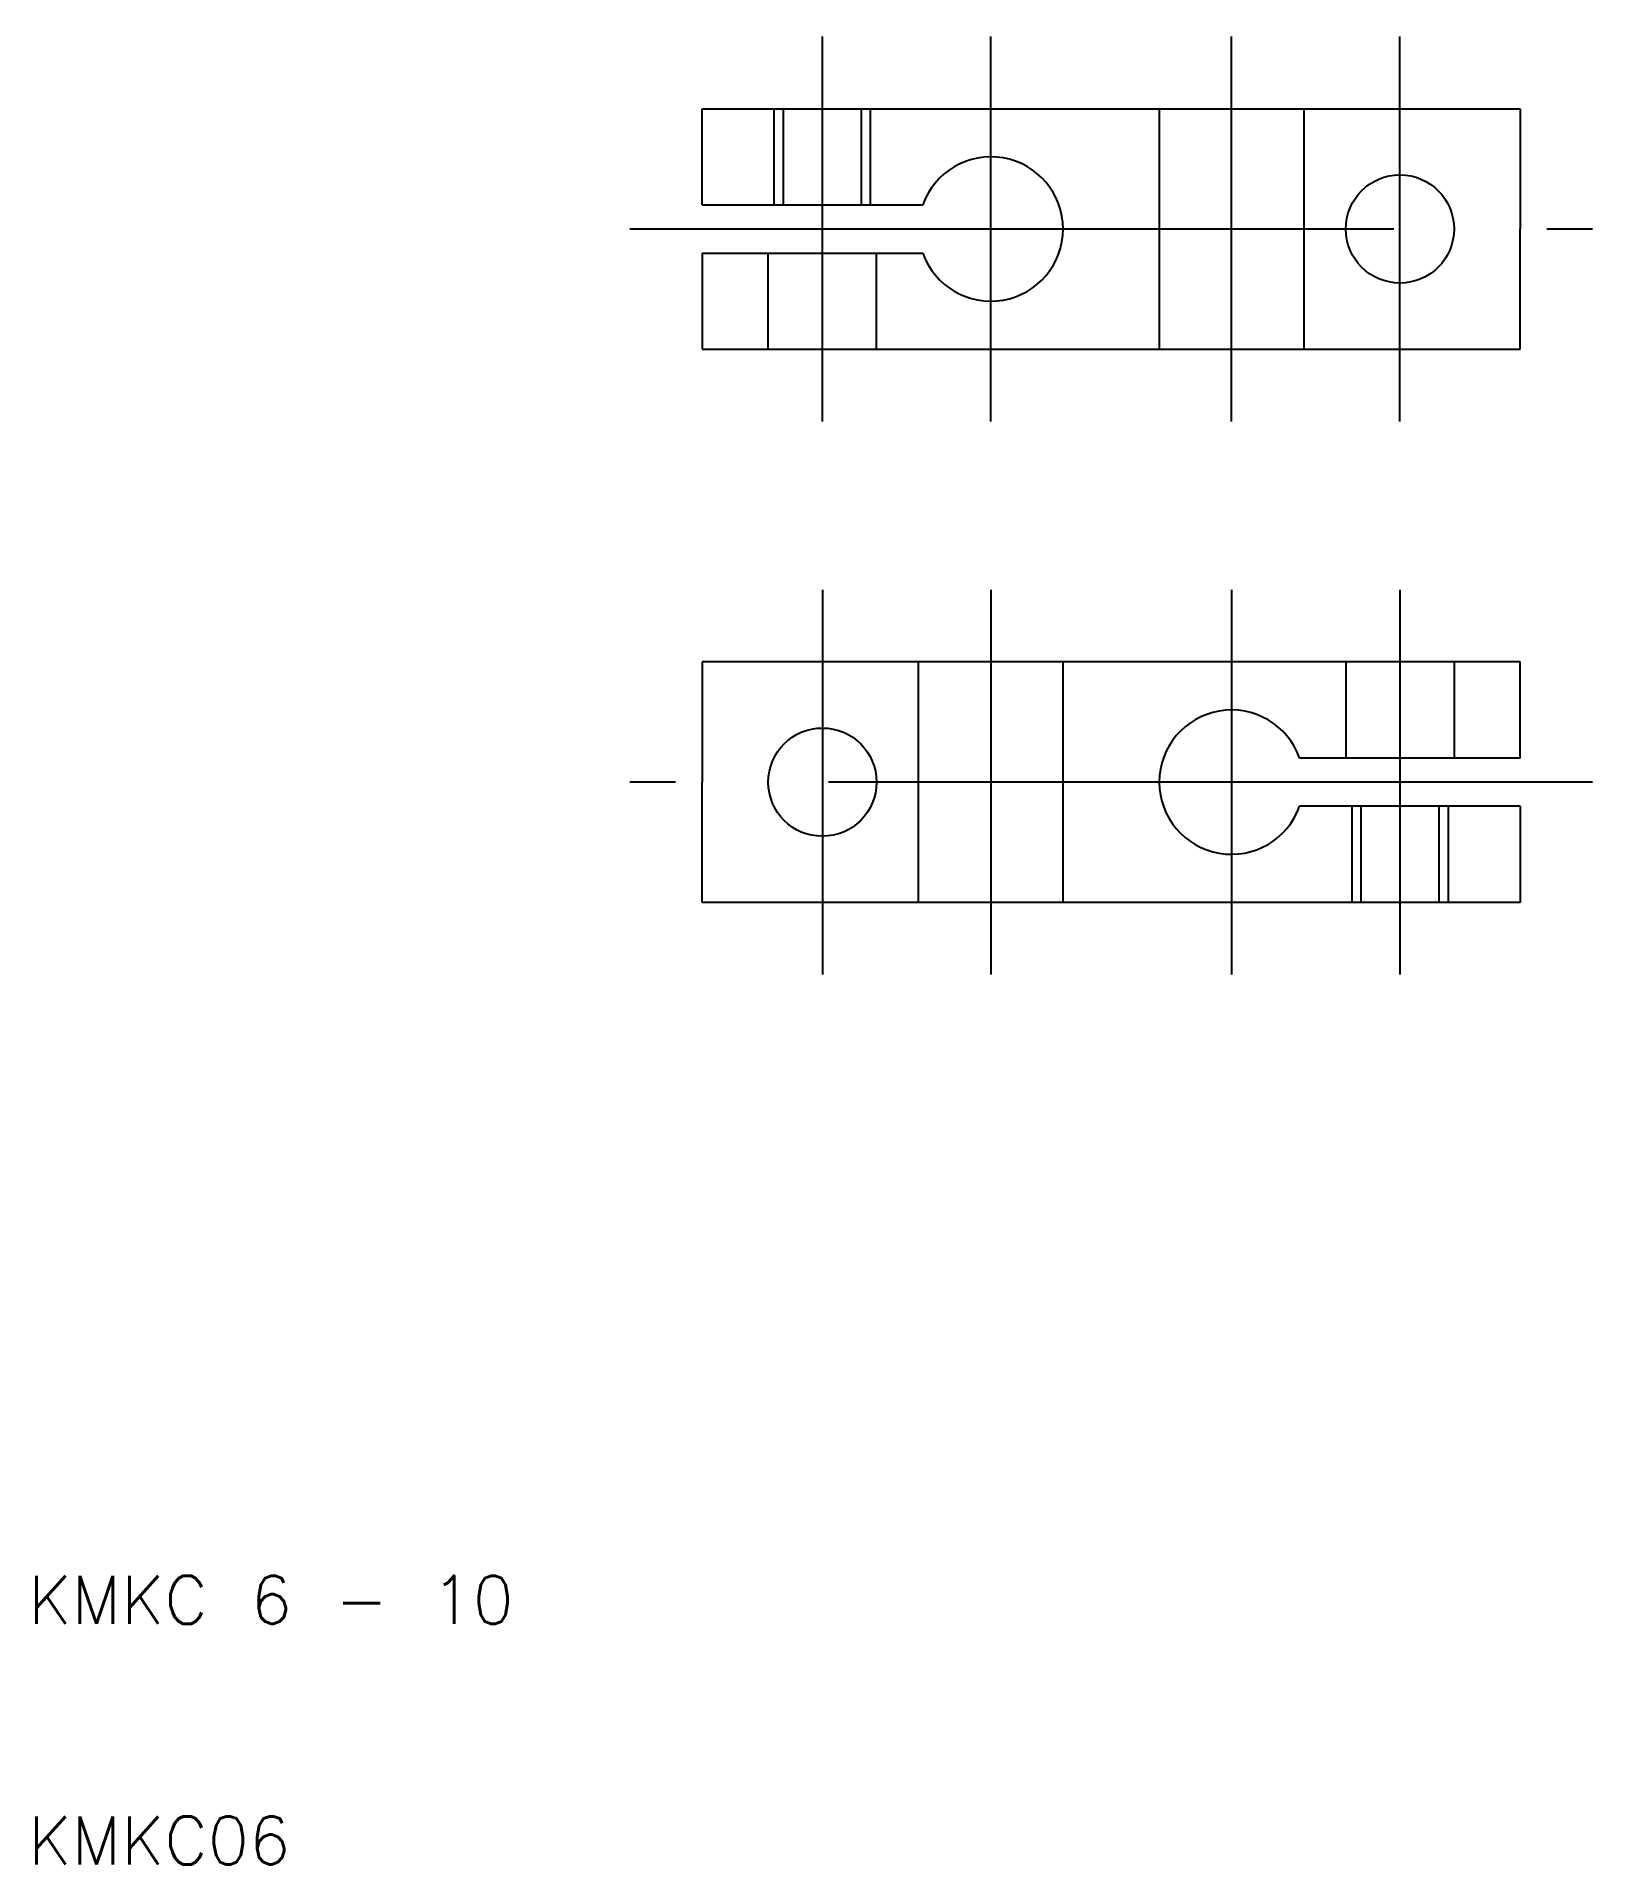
# Model space of a CAD drawing. Extents: x 10.3 to 75, y 10 to 86.
import ezdxf

# ---------------------------------------------------------------- set-up
doc = ezdxf.new("R2010")
doc.units = 0
doc.linetypes.add('CENTER', pattern=[50.8, 31.75, -6.35, 6.35, -6.35])
doc.linetypes.add('DASHED', pattern=[19.05, 12.7, -6.35])
doc.layers.get('0').update_dxf_attribs({"linetype": 'CONTINUOUS'})
doc.layers.add('CENTER', color=1, linetype='CENTER')
doc.styles.get("Standard").update_dxf_attribs({"font": 'txt.shx'})

msp = doc.modelspace()

# ---------------------------------------------------------------- linework, layer by layer
for p, q in [((38, 83), (72, 83)), ((38, 79), (38, 83)), ((72, 83), (72, 78)), ((38, 79), (47.172, 79)), ((72, 73), (72, 78)), ((38, 77), (47.172, 77)), ((38, 77), (38, 73)), ((38, 73), (72, 73)), ((72, 60), (38, 60)), ((38, 60), (38, 55)), ((72, 56), (72, 60)), ((72, 56), (62.828, 56)), ((38, 50), (38, 55)), ((72, 54), (62.828, 54)), ((72, 54), (72, 50)), ((72, 50), (38, 50))]:
    msp.add_line(p, q)
at = {"color": 3, "linetype": 'DASHED'}
for p, q in [((41, 79), (41, 83)), ((41.379, 79), (41.379, 83)), ((44.621, 79), (44.621, 83)), ((45, 79), (45, 83)), ((57, 83), (57, 73)), ((63, 83), (63, 73)), ((40.75, 73), (40.75, 77)), ((45.25, 73), (45.25, 77)), ((47, 50), (47, 60)), ((53, 50), (53, 60)), ((64.75, 60), (64.75, 56)), ((69.25, 60), (69.25, 56)), ((65, 54), (65, 50)), ((65.379, 54), (65.379, 50)), ((68.621, 54), (68.621, 50)), ((69, 54), (69, 50))]:
    msp.add_line(p, q, dxfattribs=at)
for centre in [(67, 78), (43, 55)]:
    msp.add_circle(centre, 2.25)
for centre, start, end in [((50, 78), 199.47122, 160.52878), ((60, 55), 19.47122, 340.52878)]:
    msp.add_arc(centre, 3, start, end)
at = {"layer": 'CENTER'}
for p, q in [((43, 70), (43, 86)), ((50, 70), (50, 86)), ((60, 70), (60, 86)), ((67, 70), (67, 86)), ((35, 78), (75, 78)), ((43, 63), (43, 47)), ((50, 63), (50, 47)), ((60, 63), (60, 47)), ((67, 63), (67, 47)), ((75, 55), (35, 55))]:
    msp.add_line(p, q, dxfattribs=at)

# ---------------------------------------------------------------- texts
for s, p in [('KMKC 6 - 10', (10, 20)), ('KMKC06', (10, 10))]:
    msp.add_text(s, height=2).set_placement(p)

doc.saveas('drawing.dxf')
